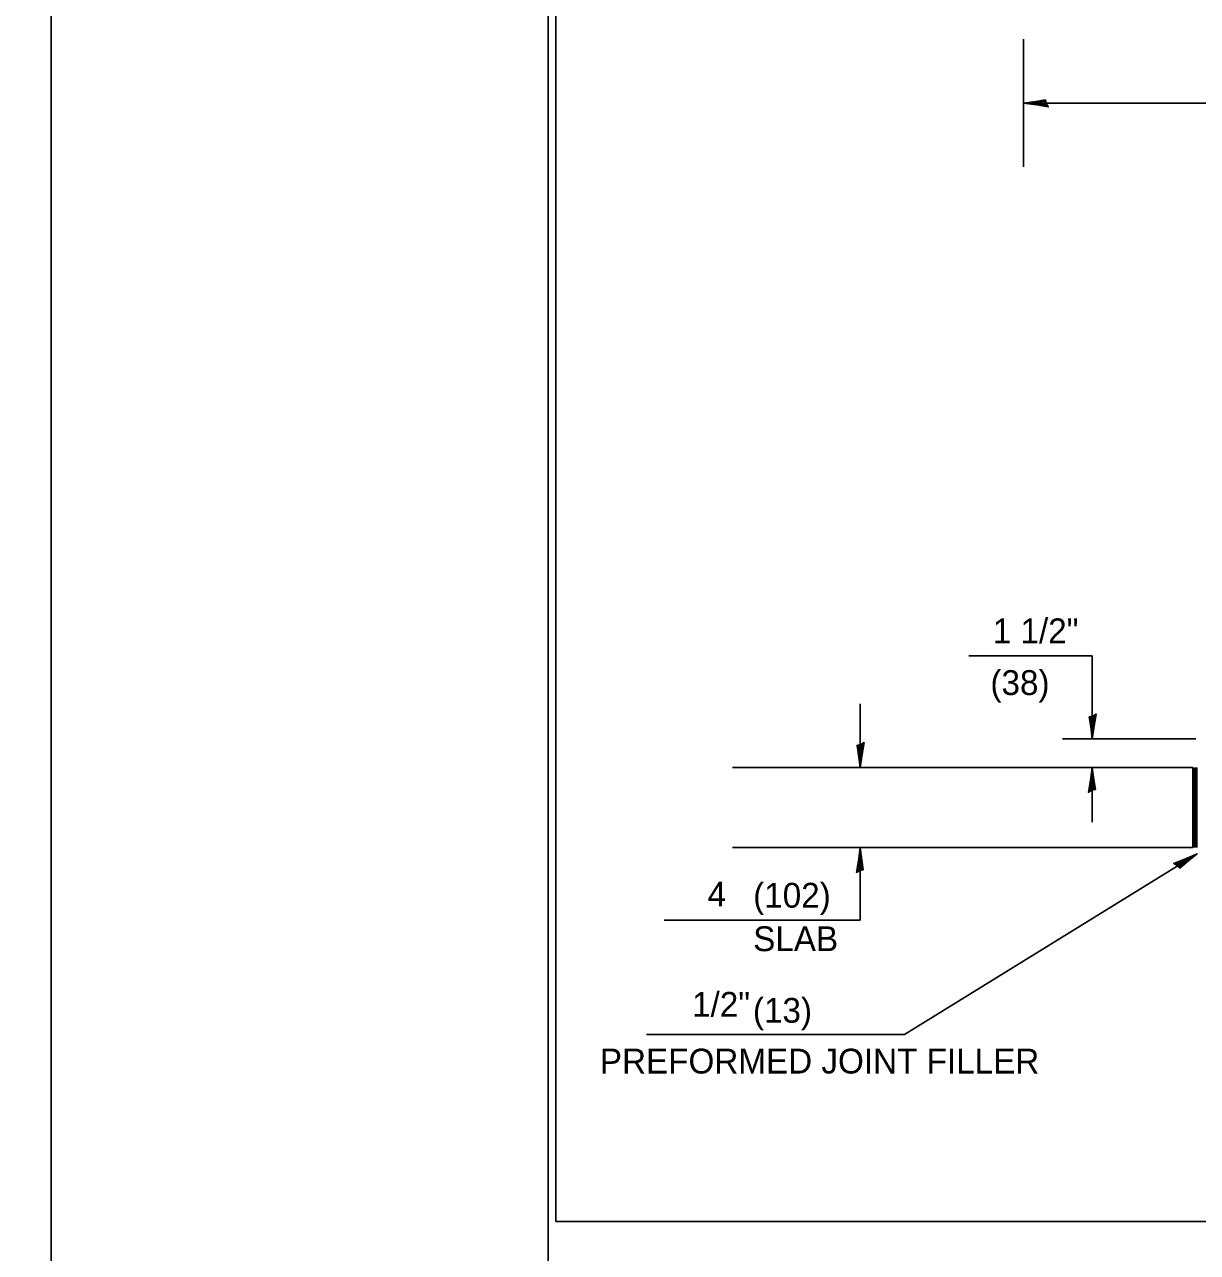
# Model space of a CAD drawing. Extents: x 17216 to 18874, y 6612 to 8544.
# Drawn here: x 18191.7 to 18286.1, y 8334.4 to 8433.2 of the extents above; entities that cross this region are included whole.
import ezdxf

# ---------------------------------------------------------------- set-up
doc = ezdxf.new("R2010")
doc.units = 0
for name, color, linetype in [('Design_EX_Roadway Dimensions', 7, 'Continuous'), ('Level 48', 7, 'Continuous'), ('Sheets_50 Reference Boundary', 7, 'Continuous'), ('Sheets_General Details', 7, 'Continuous'), ('Sheets_Printer Plotting Border', 7, 'Continuous'), ('Signals_PR_Foundations', 7, 'Continuous')]:
    doc.layers.add(name, color=color, linetype=linetype)

msp = doc.modelspace()

# ---------------------------------------------------------------- linework, layer by layer
at = {"layer": 'Design_EX_Roadway Dimensions'}
for p, q in [((18272.096, 8432.028), (18272.096, 8421.767)), ((18272.096, 8426.897), (18318.068, 8426.897)), ((18277.639, 8382.389), (18267.697, 8382.389)), ((18277.639, 8375.707), (18277.639, 8382.389)), ((18258.96, 8373.419), (18258.96, 8378.522)), ((18285.977, 8375.707), (18275.232, 8375.707)), ((18277.639, 8369.004), (18277.639, 8373.419)), ((18258.96, 8361.107), (18258.96, 8366.959)), ((18262.526, 8351.916), (18286.066, 8366.461)), ((18243.176, 8361.107), (18258.96, 8361.107)), ((18241.75, 8351.916), (18262.526, 8351.916))]:
    msp.add_line(p, q, dxfattribs=at)
for points in [[(18273.932, 8426.871), (18273.871, 8427.145), (18273.094, 8427.027), (18272.096, 8426.897), (18273.162, 8426.751), (18274.096, 8426.587), (18273.932, 8426.871), (18273.85, 8427.052), (18272.767, 8426.896), (18273.951, 8426.688), (18273.776, 8426.921), (18273.279, 8426.889), (18273.758, 8426.817)], [(18277.666, 8377.544), (18277.392, 8377.482), (18277.51, 8376.706), (18277.639, 8375.707), (18277.786, 8376.773), (18277.95, 8377.707), (18277.666, 8377.544), (18277.485, 8377.462), (18277.641, 8376.378), (18277.849, 8377.563), (18277.616, 8377.388), (18277.647, 8376.89), (18277.72, 8377.369)], [(18258.987, 8375.256), (18258.713, 8375.194), (18258.831, 8374.418), (18258.96, 8373.419), (18259.106, 8374.485), (18259.27, 8375.419), (18258.987, 8375.256), (18258.805, 8375.174), (18258.961, 8374.09), (18259.169, 8375.274), (18258.936, 8375.1), (18258.968, 8374.602), (18259.04, 8375.081)], [(18277.613, 8371.583), (18277.887, 8371.644), (18277.769, 8372.421), (18277.639, 8373.419), (18277.493, 8372.353), (18277.329, 8371.419), (18277.613, 8371.583), (18277.794, 8371.665), (18277.638, 8372.748), (18277.43, 8371.564), (18277.663, 8371.739), (18277.631, 8372.236), (18277.559, 8371.758)], [(18258.933, 8365.122), (18259.207, 8365.184), (18259.089, 8365.96), (18258.96, 8366.959), (18258.813, 8365.893), (18258.649, 8364.959), (18258.933, 8365.122), (18259.114, 8365.204), (18258.958, 8366.288), (18258.75, 8365.104), (18258.983, 8365.278), (18258.952, 8365.776), (18258.879, 8365.297)], [(18284.489, 8365.519), (18284.686, 8365.318), (18285.284, 8365.826), (18286.066, 8366.461), (18285.082, 8366.025), (18284.201, 8365.674), (18284.489, 8365.519), (18284.654, 8365.407), (18285.494, 8366.11), (18284.377, 8365.664), (18284.648, 8365.558), (18285.055, 8365.846), (18284.61, 8365.656)]]:
    msp.add_lwpolyline(points, dxfattribs=at)
at = {"layer": 'Level 48'}
for points in [[(17513.853, 8544.374), (18193.853, 8544.374), (18193.853, 8104.374), (17513.853, 8104.374)], [(18193.853, 8544.374), (18873.853, 8544.374), (18873.853, 8104.374), (18193.853, 8104.374)]]:
    msp.add_lwpolyline(points, close=True, dxfattribs=at)
at = {"layer": 'Sheets_50 Reference Boundary'}
msp.add_lwpolyline([(18233.853, 8534.37), (18863.853, 8534.37), (18863.853, 8134.374), (18233.853, 8134.374)], close=True, dxfattribs=at)
at = {"layer": 'Sheets_General Details'}
for p, q in [((18193.853, 8104.374), (18193.853, 8544.374)), ((18193.853, 8544.374), (18193.853, 8104.374))]:
    msp.add_line(p, q, dxfattribs=at)
msp.add_lwpolyline([(18233.853, 8534.374), (18863.853, 8534.374), (18863.853, 8114.374), (18233.853, 8114.374)], close=True, dxfattribs=at)
msp.add_lwpolyline([(18234.453, 8532.572), (18546.353, 8532.572), (18546.353, 8336.872), (18234.453, 8336.872), (18234.453, 8532.572)], dxfattribs=at)
at = {"layer": 'Sheets_Printer Plotting Border'}
for points in [[(17513.853, 8104.374), (18193.853, 8104.374), (18193.853, 8544.374), (17513.853, 8544.374)], [(18193.853, 8104.374), (18873.853, 8104.374), (18873.853, 8544.374), (18193.853, 8544.374)]]:
    msp.add_lwpolyline(points, close=True, dxfattribs=at)
at = {"layer": 'Signals_PR_Foundations'}
for p, q in [((18248.692, 8373.419), (18285.72, 8373.419)), ((18285.72, 8373.419), (18285.72, 8366.959)), ((18285.816, 8373.419), (18285.816, 8366.959)), ((18285.867, 8373.419), (18285.867, 8366.959)), ((18285.97, 8373.419), (18285.97, 8366.959)), ((18286.047, 8373.419), (18286.047, 8366.959)), ((18248.692, 8366.959), (18285.72, 8366.959))]:
    msp.add_line(p, q, dxfattribs=at)

# ---------------------------------------------------------------- texts
at = {"layer": 'Design_EX_Roadway Dimensions'}
for s, p in [('1 1/2"', (18269.629, 8383.41)), ('(38)', (18269.441, 8379.244)), ('4', (18246.678, 8362.223)), ('(102)', (18250.345, 8362.125)), ('SLAB', (18250.345, 8358.625)), ('1/2"', (18245.427, 8353.344)), ('(13)', (18250.324, 8352.863)), ('PREFORMED JOINT FILLER', (18238.005, 8348.775))]:
    msp.add_text(s, height=2, dxfattribs=at).set_placement(p)

doc.saveas('drawing.dxf')
